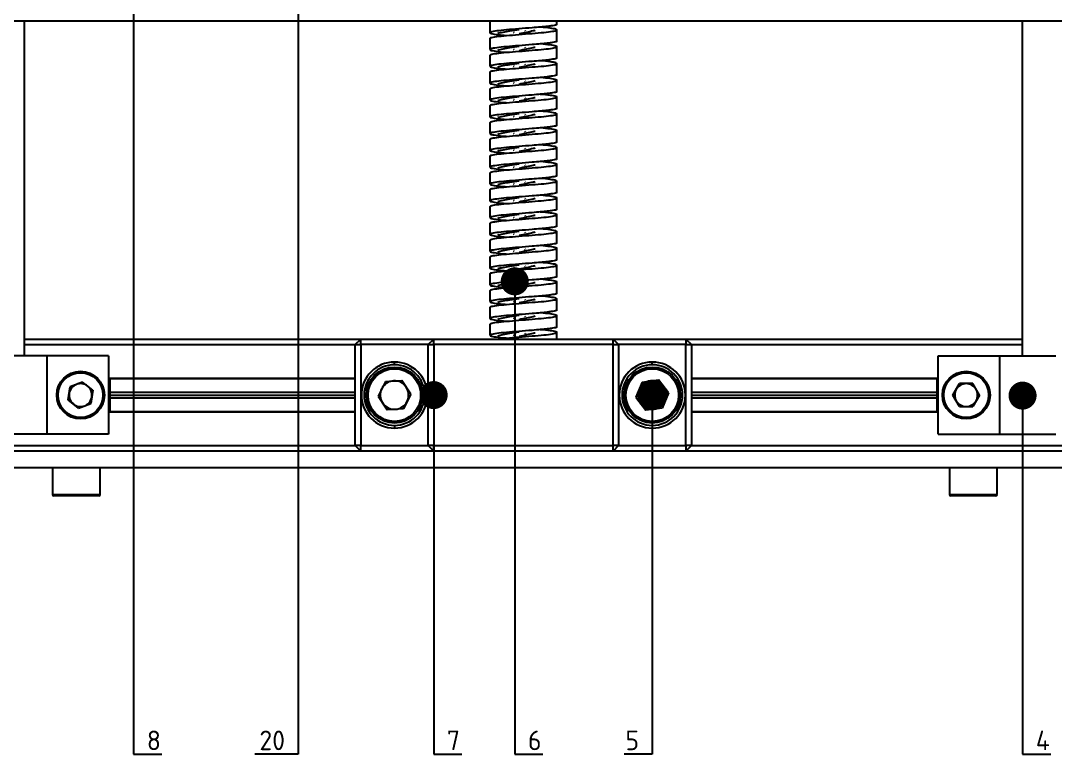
# Model space of a CAD drawing. Header units: millimetres. Extents: x -190 to 12889, y -227 to 3957.
# Drawn here: x 11052.7 to 11237.3, y 369.6 to 500.9 of the extents above; entities that cross this region are included whole.
import ezdxf
from ezdxf import colors
from ezdxf.entities.mleader import LeaderData, LeaderLine
from ezdxf.math import Vec2, Vec3

# ---------------------------------------------------------------- set-up
doc = ezdxf.new("R2010")
doc.units = ezdxf.units.MM
doc.header["$LTSCALE"] = 0.7
doc.layers.get('0').update_dxf_attribs({"color": 255})
doc.layers.add('DIM', color=94, linetype='Continuous', lineweight=25)
doc.styles.add('TCVN7824', font='tcvn+7284-2003r.ttf', dxfattribs={"height": 3.5})

# ---------------------------------------------------------------- blocks, each defined once
blk = doc.blocks.new('_Dot')
at = {"color": 0, "linetype": 'ByBlock', "lineweight": -2}
blk.add_line((-0.5, 0), (-1, 0), dxfattribs=at)
at = {"color": 0, "linetype": 'ByBlock', "const_width": 0.5}
blk.add_lwpolyline([(-0.25, 0, 1), (0.25, 0, 1)], format="xyb", close=True, dxfattribs=at)

msp = doc.modelspace()

# ---------------------------------------------------------------- linework, layer by layer
at = {"color": 7, "linetype": 'Continuous', "lineweight": 25}
for p, q in [((11038.3783, 500.9308), (11246.3783, 500.9308)), ((11053.3783, 441.1098), (11053.3783, 500.9308)), ((11136.3783, 500.7863), (11136.3783, 498.7863)), ((11148.3783, 500.2863), (11148.3783, 500.9308)), ((11231.3783, 500.9308), (11231.3783, 441.1098)), ((11140.5912, 498.873), (11140.7195, 498.8144)), ((11142.736, 499.068), (11142.6984, 499.1855)), ((11148.3783, 497.2863), (11148.3783, 499.2863)), ((11136.3783, 497.7863), (11136.3783, 495.7863)), ((11136.3783, 494.7863), (11136.3783, 492.7863)), ((11140.5912, 495.873), (11140.7195, 495.8144)), ((11142.736, 496.068), (11142.6984, 496.1855)), ((11148.3783, 494.2863), (11148.3783, 496.2863)), ((11140.5912, 492.873), (11140.7195, 492.8144)), ((11142.736, 493.068), (11142.6984, 493.1855)), ((11148.3783, 491.2863), (11148.3783, 493.2863)), ((11136.3783, 491.7863), (11136.3783, 489.7863)), ((11140.5912, 489.873), (11140.7195, 489.8144)), ((11142.736, 490.068), (11142.6984, 490.1855)), ((11148.3783, 488.2863), (11148.3783, 490.2863)), ((11136.3783, 488.7863), (11136.3783, 486.7863)), ((11148.3783, 485.2863), (11148.3783, 487.2863)), ((11136.3783, 485.7863), (11136.3783, 483.7863)), ((11140.5912, 486.873), (11140.7195, 486.8144)), ((11142.736, 487.068), (11142.6984, 487.1855)), ((11140.5912, 483.873), (11140.7195, 483.8144)), ((11142.736, 484.068), (11142.6984, 484.1855)), ((11148.3783, 482.2863), (11148.3783, 484.2863)), ((11136.3783, 482.7863), (11136.3783, 480.7863)), ((11140.5912, 480.873), (11140.7195, 480.8144)), ((11142.736, 481.068), (11142.6984, 481.1855)), ((11148.3783, 479.2863), (11148.3783, 481.2863)), ((11136.3783, 479.7863), (11136.3783, 477.7863)), ((11142.736, 478.068), (11142.6984, 478.1855)), ((11148.3783, 476.2863), (11148.3783, 478.2863)), ((11136.3783, 476.7863), (11136.3783, 474.7863)), ((11140.5912, 477.873), (11140.7195, 477.8144)), ((11140.5912, 474.873), (11140.7195, 474.8144)), ((11142.736, 475.068), (11142.6984, 475.1855)), ((11148.3783, 473.2863), (11148.3783, 475.2863)), ((11136.3783, 473.7863), (11136.3783, 471.7863)), ((11136.3783, 470.7863), (11136.3783, 468.7863)), ((11140.5912, 471.873), (11140.7195, 471.8144)), ((11142.736, 472.068), (11142.6984, 472.1855)), ((11148.3783, 470.2863), (11148.3783, 472.2863)), ((11140.5912, 468.873), (11140.7195, 468.8144)), ((11142.736, 469.068), (11142.6984, 469.1855)), ((11148.3783, 467.2863), (11148.3783, 469.2863)), ((11136.3783, 467.7863), (11136.3783, 465.7863)), ((11140.5912, 465.873), (11140.7195, 465.8144)), ((11142.736, 466.068), (11142.6984, 466.1855)), ((11148.3783, 464.2863), (11148.3783, 466.2863)), ((11136.3783, 464.7863), (11136.3783, 462.7863)), ((11148.3783, 461.2863), (11148.3783, 463.2863)), ((11136.3783, 461.7863), (11136.3783, 459.7863)), ((11140.5912, 462.873), (11140.7195, 462.8144)), ((11142.736, 463.068), (11142.6984, 463.1855)), ((11140.5912, 459.873), (11140.7195, 459.8144)), ((11142.736, 460.068), (11142.6984, 460.1855)), ((11148.3783, 458.2863), (11148.3783, 460.2863)), ((11136.3783, 458.7863), (11136.3783, 456.7863)), ((11140.5912, 456.873), (11140.7195, 456.8144)), ((11142.736, 457.068), (11142.6984, 457.1855)), ((11148.3783, 455.2863), (11148.3783, 457.2863)), ((11136.3783, 455.7863), (11136.3783, 453.7863)), ((11142.736, 454.068), (11142.6984, 454.1855)), ((11148.3783, 452.2863), (11148.3783, 454.2863)), ((11136.3783, 452.7863), (11136.3783, 450.7863)), ((11140.5912, 453.873), (11140.7195, 453.8144)), ((11140.5912, 450.873), (11140.7195, 450.8144)), ((11142.736, 451.068), (11142.6984, 451.1855)), ((11148.3783, 449.2863), (11148.3783, 451.2863)), ((11136.3783, 449.7863), (11136.3783, 447.7863)), ((11136.3783, 446.7863), (11136.3783, 444.7863)), ((11140.5912, 447.873), (11140.7195, 447.8144)), ((11142.736, 448.068), (11142.6984, 448.1855)), ((11148.3783, 446.2863), (11148.3783, 448.2863)), ((11140.5912, 444.873), (11140.7195, 444.8144)), ((11142.736, 445.068), (11142.6984, 445.1855)), ((11148.3783, 444.1098), (11148.3783, 445.2863)), ((11053.3783, 444.1098), (11113.3783, 444.1098)), ((11112.3783, 443.1098), (11113.3783, 444.1098)), ((11112.3783, 443.1098), (11113.3783, 443.1098)), ((11112.3783, 425.1098), (11112.3783, 443.1098)), ((11113.3783, 443.1098), (11113.3783, 444.1098)), ((11113.3783, 444.1098), (11126.3783, 444.1098)), ((11125.3783, 443.1098), (11113.3783, 443.1098)), ((11113.3783, 443.1098), (11113.3783, 425.1098)), ((11125.3783, 443.1098), (11126.3783, 444.1098)), ((11125.3783, 443.1098), (11126.3783, 443.1098)), ((11125.3783, 425.1098), (11125.3783, 443.1098)), ((11126.3783, 443.1098), (11126.3783, 444.1098)), ((11126.3783, 444.1098), (11158.3783, 444.1098)), ((11158.3783, 443.1098), (11126.3783, 443.1098)), ((11126.3783, 443.1098), (11126.3783, 425.1098)), ((11158.3783, 444.1098), (11159.3783, 443.1098)), ((11158.3783, 443.1098), (11158.3783, 444.1098)), ((11158.3783, 444.1098), (11171.3783, 444.1098)), ((11158.3783, 443.1098), (11159.3783, 443.1098)), ((11158.3783, 425.1098), (11158.3783, 443.1098)), ((11159.3783, 443.1098), (11159.3783, 425.1098)), ((11171.3783, 443.1098), (11159.3783, 443.1098)), ((11171.3783, 444.1098), (11231.3783, 444.1098)), ((11171.3783, 444.1098), (11171.3783, 443.1098)), ((11171.3783, 444.1098), (11172.3783, 443.1098)), ((11171.3783, 443.1098), (11172.3783, 443.1098)), ((11171.3783, 425.1098), (11171.3783, 443.1098)), ((11172.3783, 443.1098), (11172.3783, 425.1098)), ((11057.3783, 441.1098), (11047.3783, 441.1098)), ((11057.3783, 441.1098), (11057.3783, 427.1098)), ((11068.3783, 441.1098), (11057.3783, 441.1098)), ((11068.3783, 441.1098), (11068.3783, 427.1098)), ((11119.3783, 439.5098), (11119.3783, 440.0098)), ((11165.3783, 439.5098), (11165.3783, 440.0098)), ((11216.3783, 427.1098), (11216.3783, 441.1098)), ((11216.3783, 441.1098), (11227.3783, 441.1098)), ((11227.3783, 427.1098), (11227.3783, 441.1098)), ((11227.3783, 441.1098), (11237.3783, 441.1098)), ((11063.7407, 436.4397), (11061.5418, 435.5887)), ((11065.5772, 434.9608), (11063.7407, 436.4397)), ((11068.3783, 437.1098), (11112.3783, 437.1098)), ((11068.6283, 437.1098), (11068.6283, 431.1098)), ((11068.6283, 437.0492), (11112.3783, 437.0492)), ((11117.7543, 436.5549), (11116.4488, 433.9259)), ((11117.7543, 436.5549), (11120.6837, 436.7388)), ((11122.3077, 434.2937), (11120.6837, 436.7388)), ((11163.5943, 436.4407), (11162.4676, 433.7303)), ((11163.5943, 436.4407), (11166.5049, 436.8202)), ((11168.2889, 434.4893), (11166.5049, 436.8202)), ((11172.3783, 437.1098), (11216.3783, 437.1098)), ((11172.3783, 437.0492), (11216.1283, 437.0492)), ((11216.1283, 437.1098), (11216.1283, 431.1098)), ((11219.0204, 434.1098), (11220.1993, 436.1518)), ((11222.5572, 436.1518), (11220.1993, 436.1518)), ((11223.7362, 434.1098), (11222.5572, 436.1518)), ((11061.1793, 433.2588), (11061.5418, 435.5887)), ((11065.5772, 434.9608), (11065.2147, 432.631)), ((11068.6283, 434.6294), (11112.3783, 434.6294)), ((11068.6283, 434.1098), (11112.3783, 434.1098)), ((11116.4488, 433.9259), (11118.0728, 431.4809)), ((11122.3077, 434.2937), (11121.0023, 431.6648)), ((11168.2889, 434.4893), (11167.1622, 431.7789)), ((11172.3783, 434.6294), (11216.1283, 434.6294)), ((11172.3783, 434.1098), (11216.1283, 434.1098)), ((11220.1993, 432.0678), (11219.0204, 434.1098)), ((11223.7362, 434.1098), (11222.5572, 432.0678)), ((11063.0158, 431.7799), (11061.1793, 433.2588)), ((11063.0158, 431.7799), (11065.2147, 432.631)), ((11068.6283, 433.5902), (11112.3783, 433.5902)), ((11162.4676, 433.7303), (11164.2516, 431.3994)), ((11172.3783, 433.5902), (11216.1283, 433.5902)), ((11220.1993, 432.0678), (11222.5572, 432.0678)), ((11068.3783, 431.1098), (11112.3783, 431.1098)), ((11068.6283, 431.1705), (11112.3783, 431.1705)), ((11121.0023, 431.6648), (11118.0728, 431.4809)), ((11167.1622, 431.7789), (11164.2516, 431.3994)), ((11172.3783, 431.1705), (11216.1283, 431.1705)), ((11172.3783, 431.1098), (11216.3783, 431.1098)), ((11119.3783, 428.7098), (11119.3783, 428.2098)), ((11165.3783, 428.7098), (11165.3783, 428.2098)), ((11057.3783, 427.1098), (11047.3783, 427.1098)), ((11068.3783, 427.1098), (11057.3783, 427.1098)), ((11216.3783, 427.1098), (11227.3783, 427.1098)), ((11227.3783, 427.1098), (11237.3783, 427.1098)), ((11113.3783, 425.1098), (11112.3783, 425.1098)), ((11113.3783, 424.1098), (11112.3783, 425.1098)), ((11113.3783, 425.1098), (11125.3783, 425.1098)), ((11113.3783, 424.1098), (11113.3783, 425.1098)), ((11126.3783, 425.1098), (11125.3783, 425.1098)), ((11126.3783, 424.1098), (11125.3783, 425.1098)), ((11126.3783, 425.1098), (11158.3783, 425.1098)), ((11126.3783, 424.1098), (11126.3783, 425.1098)), ((11159.3783, 425.1098), (11158.3783, 425.1098)), ((11158.3783, 424.1098), (11158.3783, 425.1098)), ((11159.3783, 425.1098), (11158.3783, 424.1098)), ((11159.3783, 425.1098), (11171.3783, 425.1098)), ((11172.3783, 425.1098), (11171.3783, 425.1098)), ((11172.3783, 425.1098), (11171.3783, 424.1098)), ((11171.3783, 425.1098), (11171.3783, 424.1098)), ((11302.6283, 424.1098), (10982.6283, 424.1098)), ((11302.6283, 421.1098), (10982.6283, 421.1098)), ((11058.3783, 421.1098), (11058.3783, 416.3598)), ((11066.8783, 416.3598), (11066.8783, 421.1098)), ((11218.3783, 421.1098), (11218.3783, 416.3598)), ((11226.8783, 416.3598), (11226.8783, 421.1098)), ((11066.6283, 416.1098), (11058.6283, 416.1098)), ((11226.6283, 416.1098), (11218.6283, 416.1098))]:
    msp.add_line(p, q, dxfattribs=at)
at = {"color": 8, "linetype": 'Continuous', "lineweight": 25}
for p, q in [((11053.3783, 443.1098), (11112.3783, 443.1098)), ((11172.3783, 443.1098), (11231.3783, 443.1098)), ((10982.1283, 425.1098), (11112.3783, 425.1098)), ((11172.3783, 425.1098), (11302.1283, 425.1098)), ((11058.3783, 416.3598), (11066.8783, 416.3598)), ((11218.3783, 416.3598), (11226.8783, 416.3598))]:
    msp.add_line(p, q, dxfattribs=at)
at = {"color": 7, "linetype": 'Continuous', "lineweight": 25}
for centre, radius in [((11063.3783, 434.1098), 4.25), ((11063.3783, 434.1098), 4), ((11119.3783, 434.1098), 5), ((11119.3783, 434.1098), 4.7), ((11165.3783, 434.1098), 5), ((11165.3783, 434.1098), 4.7), ((11221.3783, 434.1098), 4.25), ((11221.3783, 434.1098), 4)]:
    msp.add_circle(centre, radius, dxfattribs=at)
for centre, radius, start, end in [((11119.3783, 434.1098), 5.9, 90, 270), ((11119.3783, 434.1098), 5.4, 90, 270), ((11119.3783, 434.1098), 5.9, 270, 90), ((11119.3783, 434.1098), 5.4, 270, 90), ((11165.3783, 434.1098), 5.9, 90, 270), ((11165.3783, 434.1098), 5.4, 90, 270), ((11165.3783, 434.1098), 5.9, 270, 90), ((11165.3783, 434.1098), 5.4, 270, 90), ((11063.3783, 434.1098), 2.042, 111.15668, 171.15668), ((11063.3783, 434.1098), 2.042, 51.15668, 111.15668), ((11063.3783, 434.1098), 2.042, 351.15668, 51.15668), ((11119.3783, 434.1098), 2.542, 93.592081, 153.592081), ((11119.3783, 434.1098), 2.542, 33.592081, 93.592081), ((11165.3783, 434.1098), 2.542, 97.428126, 157.428126), ((11165.3783, 434.1098), 2.542, 37.428126, 97.428126), ((11165.3783, 434.1098), 2.542, 337.428126, 37.428126), ((11221.3783, 434.1098), 2.042, 90, 150), ((11221.3783, 434.1098), 2.042, 30, 90), ((11063.3783, 434.1098), 2.042, 171.15668, 231.15668), ((11063.3783, 434.1098), 2.042, 291.15668, 351.15668), ((11119.3783, 434.1098), 2.542, 153.592081, 213.592081), ((11119.3783, 434.1098), 2.542, 333.592081, 33.592081), ((11165.3783, 434.1098), 2.542, 157.428126, 217.428126), ((11221.3783, 434.1098), 2.042, 150, 210), ((11221.3783, 434.1098), 2.042, 330, 30), ((11063.3783, 434.1098), 2.042, 231.15668, 291.15668), ((11119.3783, 434.1098), 2.542, 213.592081, 273.592081), ((11119.3783, 434.1098), 2.542, 273.592081, 333.592081), ((11165.3783, 434.1098), 2.542, 217.428126, 277.428126), ((11165.3783, 434.1098), 2.542, 277.428126, 337.428126), ((11221.3783, 434.1098), 2.042, 210, 270), ((11221.3783, 434.1098), 2.042, 270, 330), ((11058.6283, 416.3598), 0.25, 180, 270), ((11066.6283, 416.3598), 0.25, 270, 0), ((11218.6283, 416.3598), 0.25, 180, 270), ((11226.6283, 416.3598), 0.25, 270, 0)]:
    msp.add_arc(centre, radius, start, end, dxfattribs=at)
for points, knots in [([(11148.2803, 500.2863), (11148.3073, 500.267), (11148.418, 500.1879), (11147.7748, 500.0588), (11146.6912, 499.9059), (11145.4395, 499.7875), (11143.7188, 499.6488), (11141.5681, 499.4659), (11139.2943, 499.2848), (11137.4853, 499.1039), (11136.4324, 498.8997), (11136.2728, 498.7305), (11137.0676, 498.5348), (11138.2308, 498.3829), (11139.175, 498.3049), (11139.3948, 498.2868)], [0, 0, 0, 0, 0.03057552, 0.12533183, 0.18593723, 0.24931524, 0.31252732, 0.40811934, 0.50124705, 0.59437476, 0.68996678, 0.78174926, 0.87650557, 0.97126189, 1, 1, 1, 1]), ([(11136.4762, 500.7863), (11136.43, 500.8239), (11136.3736, 500.8696), (11136.6673, 500.9215), (11136.7197, 500.9308)], [0, 0, 0, 0, 0.821440632, 1, 1, 1, 1]), ([(11136.4762, 497.7863), (11136.4757, 497.8245), (11136.4742, 497.9221), (11137.5078, 498.1038), (11139.2882, 498.2848), (11141.5706, 498.4658), (11143.9592, 498.6699), (11146.1186, 498.8391), (11147.7086, 499.0348), (11148.4774, 499.2305), (11148.3307, 499.3997), (11147.2508, 499.6038), (11146.1, 499.7252), (11145.3806, 499.7852), (11145.3782, 499.7854)], [0, 0, 0, 0, 0.061160698, 0.156680471, 0.249737798, 0.342795126, 0.438314898, 0.530028006, 0.624712705, 0.719397403, 0.811110511, 0.906630283, 0.999687611, 1, 1, 1, 1]), ([(11137.8422, 498.6845), (11137.8428, 498.6847), (11138.0609, 498.7536), (11138.7716, 498.9137), (11140.0089, 499.1484), (11141.0531, 499.2974), (11141.6086, 499.3767)], [0, 0, 0, 0, 0.000757, 0.30555479, 0.63056, 1, 1, 1, 1]), ([(11144.4549, 499.1686), (11144.3523, 499.1454), (11143.5049, 498.9537), (11142.4964, 498.7475), (11141.6099, 498.5663)], [0, 0, 0, 0, 0.12102951, 1, 1, 1, 1]), ([(11148.2803, 497.2863), (11148.3073, 497.267), (11148.418, 497.1879), (11147.7748, 497.0588), (11146.6912, 496.9059), (11145.4395, 496.7875), (11143.7188, 496.6488), (11141.5681, 496.4659), (11139.2943, 496.2848), (11137.4853, 496.1039), (11136.4324, 495.8997), (11136.2728, 495.7305), (11137.0676, 495.5348), (11138.2308, 495.3829), (11139.175, 495.3049), (11139.3948, 495.2868)], [0, 0, 0, 0, 0.03057552, 0.12533183, 0.18593723, 0.24931524, 0.31252732, 0.40811934, 0.50124705, 0.59437476, 0.68996678, 0.78174926, 0.87650557, 0.97126189, 1, 1, 1, 1]), ([(11136.4762, 494.7863), (11136.4757, 494.8245), (11136.4742, 494.9221), (11137.5078, 495.1038), (11139.2882, 495.2848), (11141.5706, 495.4658), (11143.9592, 495.6699), (11146.1186, 495.8391), (11147.7086, 496.0348), (11148.4774, 496.2305), (11148.3307, 496.3997), (11147.2508, 496.6038), (11146.1, 496.7252), (11145.3806, 496.7852), (11145.3782, 496.7854)], [0, 0, 0, 0, 0.0611607, 0.15668047, 0.2497378, 0.34279513, 0.4383149, 0.53002801, 0.6247127, 0.7193974, 0.81111051, 0.90663028, 0.99968761, 1, 1, 1, 1]), ([(11137.8422, 495.6845), (11137.8428, 495.6847), (11138.0609, 495.7536), (11138.7716, 495.9137), (11140.0089, 496.1484), (11141.0531, 496.2974), (11141.6086, 496.3767)], [0, 0, 0, 0, 0.000757, 0.30555479, 0.63056, 1, 1, 1, 1]), ([(11144.4549, 496.1686), (11144.3523, 496.1454), (11143.5049, 495.9537), (11142.4964, 495.7475), (11141.6099, 495.5663)], [0, 0, 0, 0, 0.12102951, 1, 1, 1, 1]), ([(11148.2803, 494.2863), (11148.3073, 494.267), (11148.418, 494.1879), (11147.7748, 494.0588), (11146.6912, 493.9059), (11145.4395, 493.7875), (11143.7188, 493.6488), (11141.5681, 493.4659), (11139.2943, 493.2848), (11137.4853, 493.1039), (11136.4324, 492.8997), (11136.2728, 492.7305), (11137.0676, 492.5348), (11138.2308, 492.3829), (11139.175, 492.3049), (11139.3948, 492.2868)], [0, 0, 0, 0, 0.030575517, 0.125331831, 0.185937232, 0.249315245, 0.312527321, 0.40811934, 0.501247052, 0.594374764, 0.689966783, 0.781749258, 0.876505572, 0.971261886, 1, 1, 1, 1]), ([(11136.4762, 491.7863), (11136.4757, 491.8245), (11136.4742, 491.9221), (11137.5078, 492.1038), (11139.2882, 492.2848), (11141.5706, 492.4658), (11143.9592, 492.6699), (11146.1186, 492.8391), (11147.7086, 493.0348), (11148.4774, 493.2305), (11148.3307, 493.3997), (11147.2508, 493.6038), (11146.1, 493.7252), (11145.3806, 493.7852), (11145.3782, 493.7854)], [0, 0, 0, 0, 0.0611607, 0.15668047, 0.2497378, 0.34279513, 0.4383149, 0.53002801, 0.6247127, 0.7193974, 0.81111051, 0.90663028, 0.99968761, 1, 1, 1, 1]), ([(11137.8422, 492.6845), (11137.8428, 492.6847), (11138.0609, 492.7536), (11138.7716, 492.9137), (11140.0089, 493.1484), (11141.0531, 493.2974), (11141.6086, 493.3767)], [0, 0, 0, 0, 0.000757, 0.30555479, 0.63056, 1, 1, 1, 1]), ([(11144.4549, 493.1686), (11144.3523, 493.1454), (11143.5049, 492.9537), (11142.4964, 492.7475), (11141.6099, 492.5663)], [0, 0, 0, 0, 0.12102951, 1, 1, 1, 1]), ([(11148.2803, 491.2863), (11148.3073, 491.267), (11148.418, 491.1879), (11147.7748, 491.0588), (11146.6912, 490.9059), (11145.4395, 490.7875), (11143.7188, 490.6488), (11141.5681, 490.4659), (11139.2943, 490.2848), (11137.4853, 490.1039), (11136.4324, 489.8997), (11136.2728, 489.7305), (11137.0676, 489.5348), (11138.2308, 489.3829), (11139.175, 489.3049), (11139.3948, 489.2868)], [0, 0, 0, 0, 0.030575517, 0.125331831, 0.185937232, 0.249315245, 0.312527321, 0.40811934, 0.501247052, 0.594374764, 0.689966783, 0.781749258, 0.876505572, 0.971261886, 1, 1, 1, 1]), ([(11136.4762, 488.7863), (11136.4757, 488.8245), (11136.4742, 488.9221), (11137.5078, 489.1038), (11139.2882, 489.2848), (11141.5706, 489.4658), (11143.9592, 489.6699), (11146.1186, 489.8391), (11147.7086, 490.0348), (11148.4774, 490.2305), (11148.3307, 490.3997), (11147.2508, 490.6038), (11146.1, 490.7252), (11145.3806, 490.7852), (11145.3782, 490.7854)], [0, 0, 0, 0, 0.0611607, 0.15668047, 0.2497378, 0.34279513, 0.4383149, 0.53002801, 0.6247127, 0.7193974, 0.81111051, 0.90663028, 0.99968761, 1, 1, 1, 1]), ([(11137.8422, 489.6845), (11137.8428, 489.6847), (11138.0609, 489.7536), (11138.7716, 489.9137), (11140.0089, 490.1484), (11141.0531, 490.2974), (11141.6086, 490.3767)], [0, 0, 0, 0, 0.000757, 0.30555479, 0.63056, 1, 1, 1, 1]), ([(11144.4549, 490.1686), (11144.3523, 490.1454), (11143.5049, 489.9537), (11142.4964, 489.7475), (11141.6099, 489.5663)], [0, 0, 0, 0, 0.12102951, 1, 1, 1, 1]), ([(11148.2803, 488.2863), (11148.3073, 488.267), (11148.418, 488.1879), (11147.7748, 488.0588), (11146.6912, 487.9059), (11145.4395, 487.7875), (11143.7188, 487.6488), (11141.5681, 487.4659), (11139.2943, 487.2848), (11137.4853, 487.1039), (11136.4324, 486.8997), (11136.2728, 486.7305), (11137.0676, 486.5348), (11138.2308, 486.3829), (11139.175, 486.3049), (11139.3948, 486.2868)], [0, 0, 0, 0, 0.03057552, 0.12533183, 0.18593723, 0.24931524, 0.31252732, 0.40811934, 0.50124705, 0.59437476, 0.68996678, 0.78174926, 0.87650557, 0.97126189, 1, 1, 1, 1]), ([(11136.4762, 485.7863), (11136.4757, 485.8245), (11136.4742, 485.9221), (11137.5078, 486.1038), (11139.2882, 486.2848), (11141.5706, 486.4658), (11143.9592, 486.6699), (11146.1186, 486.8391), (11147.7086, 487.0348), (11148.4774, 487.2305), (11148.3307, 487.3997), (11147.2508, 487.6038), (11146.1, 487.7252), (11145.3806, 487.7852), (11145.3782, 487.7854)], [0, 0, 0, 0, 0.0611607, 0.15668047, 0.2497378, 0.34279513, 0.4383149, 0.53002801, 0.6247127, 0.7193974, 0.81111051, 0.90663028, 0.99968761, 1, 1, 1, 1]), ([(11137.8422, 486.6845), (11137.8428, 486.6847), (11138.0609, 486.7536), (11138.7716, 486.9137), (11140.0089, 487.1484), (11141.0531, 487.2974), (11141.6086, 487.3767)], [0, 0, 0, 0, 0.000757, 0.30555479, 0.63056, 1, 1, 1, 1]), ([(11144.4549, 487.1686), (11144.3523, 487.1454), (11143.5049, 486.9537), (11142.4964, 486.7475), (11141.6099, 486.5663)], [0, 0, 0, 0, 0.12102951, 1, 1, 1, 1]), ([(11148.2803, 485.2863), (11148.3073, 485.267), (11148.418, 485.1879), (11147.7748, 485.0588), (11146.6912, 484.9059), (11145.4395, 484.7875), (11143.7188, 484.6488), (11141.5681, 484.4659), (11139.2943, 484.2848), (11137.4853, 484.1039), (11136.4324, 483.8997), (11136.2728, 483.7305), (11137.0676, 483.5348), (11138.2308, 483.3829), (11139.175, 483.3049), (11139.3948, 483.2868)], [0, 0, 0, 0, 0.03057552, 0.12533183, 0.18593723, 0.24931524, 0.31252732, 0.40811934, 0.50124705, 0.59437476, 0.68996678, 0.78174926, 0.87650557, 0.97126189, 1, 1, 1, 1]), ([(11136.4762, 482.7863), (11136.4757, 482.8245), (11136.4742, 482.9221), (11137.5078, 483.1038), (11139.2882, 483.2848), (11141.5706, 483.4658), (11143.9592, 483.6699), (11146.1186, 483.8391), (11147.7086, 484.0348), (11148.4774, 484.2305), (11148.3307, 484.3997), (11147.2508, 484.6038), (11146.1, 484.7252), (11145.3806, 484.7852), (11145.3782, 484.7854)], [0, 0, 0, 0, 0.0611607, 0.15668047, 0.2497378, 0.34279513, 0.4383149, 0.53002801, 0.6247127, 0.7193974, 0.81111051, 0.90663028, 0.99968761, 1, 1, 1, 1]), ([(11137.8422, 483.6845), (11137.8428, 483.6847), (11138.0609, 483.7536), (11138.7716, 483.9137), (11140.0089, 484.1484), (11141.0531, 484.2974), (11141.6086, 484.3767)], [0, 0, 0, 0, 0.000757, 0.30555479, 0.63056, 1, 1, 1, 1]), ([(11144.4549, 484.1686), (11144.3523, 484.1454), (11143.5049, 483.9537), (11142.4964, 483.7475), (11141.6099, 483.5663)], [0, 0, 0, 0, 0.12102951, 1, 1, 1, 1]), ([(11148.2803, 482.2863), (11148.3073, 482.267), (11148.418, 482.1879), (11147.7748, 482.0588), (11146.6912, 481.9059), (11145.4395, 481.7875), (11143.7188, 481.6488), (11141.5681, 481.4659), (11139.2943, 481.2848), (11137.4853, 481.1039), (11136.4324, 480.8997), (11136.2728, 480.7305), (11137.0676, 480.5348), (11138.2308, 480.3829), (11139.175, 480.3049), (11139.3948, 480.2868)], [0, 0, 0, 0, 0.03057552, 0.12533183, 0.18593723, 0.24931524, 0.31252732, 0.40811934, 0.50124705, 0.59437476, 0.68996678, 0.78174926, 0.87650557, 0.97126189, 1, 1, 1, 1]), ([(11136.4762, 479.7863), (11136.4757, 479.8245), (11136.4742, 479.9221), (11137.5078, 480.1038), (11139.2882, 480.2848), (11141.5706, 480.4658), (11143.9592, 480.6699), (11146.1186, 480.8391), (11147.7086, 481.0348), (11148.4774, 481.2305), (11148.3307, 481.3997), (11147.2508, 481.6038), (11146.1, 481.7252), (11145.3806, 481.7852), (11145.3782, 481.7854)], [0, 0, 0, 0, 0.0611607, 0.15668047, 0.2497378, 0.34279513, 0.4383149, 0.53002801, 0.6247127, 0.7193974, 0.81111051, 0.90663028, 0.99968761, 1, 1, 1, 1]), ([(11137.8422, 480.6845), (11137.8428, 480.6847), (11138.0609, 480.7536), (11138.7716, 480.9137), (11140.0089, 481.1484), (11141.0531, 481.2974), (11141.6086, 481.3767)], [0, 0, 0, 0, 0.000757, 0.30555479, 0.63056, 1, 1, 1, 1]), ([(11144.4549, 481.1686), (11144.3523, 481.1454), (11143.5049, 480.9537), (11142.4964, 480.7475), (11141.6099, 480.5663)], [0, 0, 0, 0, 0.12102951, 1, 1, 1, 1]), ([(11148.2803, 479.2863), (11148.3073, 479.267), (11148.418, 479.1879), (11147.7748, 479.0588), (11146.6912, 478.9059), (11145.4395, 478.7875), (11143.7188, 478.6488), (11141.5681, 478.4659), (11139.2943, 478.2848), (11137.4853, 478.1039), (11136.4324, 477.8997), (11136.2728, 477.7305), (11137.0676, 477.5348), (11138.2308, 477.3829), (11139.175, 477.3049), (11139.3948, 477.2868)], [0, 0, 0, 0, 0.030575517, 0.125331831, 0.185937232, 0.249315245, 0.312527321, 0.40811934, 0.501247052, 0.594374764, 0.689966783, 0.781749258, 0.876505572, 0.971261886, 1, 1, 1, 1]), ([(11136.4762, 476.7863), (11136.4757, 476.8245), (11136.4742, 476.9221), (11137.5078, 477.1038), (11139.2882, 477.2848), (11141.5706, 477.4658), (11143.9592, 477.6699), (11146.1186, 477.8391), (11147.7086, 478.0348), (11148.4774, 478.2305), (11148.3307, 478.3997), (11147.2508, 478.6038), (11146.1, 478.7252), (11145.3806, 478.7852), (11145.3782, 478.7854)], [0, 0, 0, 0, 0.061160698, 0.156680471, 0.249737798, 0.342795126, 0.438314898, 0.530028006, 0.624712705, 0.719397403, 0.811110511, 0.906630283, 0.999687611, 1, 1, 1, 1]), ([(11137.8422, 477.6845), (11137.8428, 477.6847), (11138.0609, 477.7536), (11138.7716, 477.9137), (11140.0089, 478.1484), (11141.0531, 478.2974), (11141.6086, 478.3767)], [0, 0, 0, 0, 0.000757, 0.30555479, 0.63056, 1, 1, 1, 1]), ([(11144.4549, 478.1686), (11144.3523, 478.1454), (11143.5049, 477.9537), (11142.4964, 477.7475), (11141.6099, 477.5663)], [0, 0, 0, 0, 0.12102951, 1, 1, 1, 1]), ([(11148.2803, 476.2863), (11148.3073, 476.267), (11148.418, 476.1879), (11147.7748, 476.0588), (11146.6912, 475.9059), (11145.4395, 475.7875), (11143.7188, 475.6488), (11141.5681, 475.4659), (11139.2943, 475.2848), (11137.4853, 475.1039), (11136.4324, 474.8997), (11136.2728, 474.7305), (11137.0676, 474.5348), (11138.2308, 474.3829), (11139.175, 474.3049), (11139.3948, 474.2868)], [0, 0, 0, 0, 0.03057552, 0.12533183, 0.18593723, 0.24931524, 0.31252732, 0.40811934, 0.50124705, 0.59437476, 0.68996678, 0.78174926, 0.87650557, 0.97126189, 1, 1, 1, 1]), ([(11136.4762, 473.7863), (11136.4757, 473.8245), (11136.4742, 473.9221), (11137.5078, 474.1038), (11139.2882, 474.2848), (11141.5706, 474.4658), (11143.9592, 474.6699), (11146.1186, 474.8391), (11147.7086, 475.0348), (11148.4774, 475.2305), (11148.3307, 475.3997), (11147.2508, 475.6038), (11146.1, 475.7252), (11145.3806, 475.7852), (11145.3782, 475.7854)], [0, 0, 0, 0, 0.0611607, 0.15668047, 0.2497378, 0.34279513, 0.4383149, 0.53002801, 0.6247127, 0.7193974, 0.81111051, 0.90663028, 0.99968761, 1, 1, 1, 1]), ([(11137.8422, 474.6845), (11137.8428, 474.6847), (11138.0609, 474.7536), (11138.7716, 474.9137), (11140.0089, 475.1484), (11141.0531, 475.2974), (11141.6086, 475.3767)], [0, 0, 0, 0, 0.000757, 0.30555479, 0.63056, 1, 1, 1, 1]), ([(11144.4549, 475.1686), (11144.3523, 475.1454), (11143.5049, 474.9537), (11142.4964, 474.7475), (11141.6099, 474.5663)], [0, 0, 0, 0, 0.12102951, 1, 1, 1, 1]), ([(11148.2803, 473.2863), (11148.3073, 473.267), (11148.418, 473.1879), (11147.7748, 473.0588), (11146.6912, 472.9059), (11145.4395, 472.7875), (11143.7188, 472.6488), (11141.5681, 472.4659), (11139.2943, 472.2848), (11137.4853, 472.1039), (11136.4324, 471.8997), (11136.2728, 471.7305), (11137.0676, 471.5348), (11138.2308, 471.3829), (11139.175, 471.3049), (11139.3948, 471.2868)], [0, 0, 0, 0, 0.03057552, 0.12533183, 0.18593723, 0.24931524, 0.31252732, 0.40811934, 0.50124705, 0.59437476, 0.68996678, 0.78174926, 0.87650557, 0.97126189, 1, 1, 1, 1]), ([(11136.4762, 470.7863), (11136.4757, 470.8245), (11136.4742, 470.9221), (11137.5078, 471.1038), (11139.2882, 471.2848), (11141.5706, 471.4658), (11143.9592, 471.6699), (11146.1186, 471.8391), (11147.7086, 472.0348), (11148.4774, 472.2305), (11148.3307, 472.3997), (11147.2508, 472.6038), (11146.1, 472.7252), (11145.3806, 472.7852), (11145.3782, 472.7854)], [0, 0, 0, 0, 0.0611607, 0.15668047, 0.2497378, 0.34279513, 0.4383149, 0.53002801, 0.6247127, 0.7193974, 0.81111051, 0.90663028, 0.99968761, 1, 1, 1, 1]), ([(11137.8422, 471.6845), (11137.8428, 471.6847), (11138.0609, 471.7536), (11138.7716, 471.9137), (11140.0089, 472.1484), (11141.0531, 472.2974), (11141.6086, 472.3767)], [0, 0, 0, 0, 0.000757, 0.30555479, 0.63056, 1, 1, 1, 1]), ([(11144.4549, 472.1686), (11144.3523, 472.1454), (11143.5049, 471.9537), (11142.4964, 471.7475), (11141.6099, 471.5663)], [0, 0, 0, 0, 0.12102951, 1, 1, 1, 1]), ([(11148.2803, 470.2863), (11148.3073, 470.267), (11148.418, 470.1879), (11147.7748, 470.0588), (11146.6912, 469.9059), (11145.4395, 469.7875), (11143.7188, 469.6488), (11141.5681, 469.4659), (11139.2943, 469.2848), (11137.4853, 469.1039), (11136.4324, 468.8997), (11136.2728, 468.7305), (11137.0676, 468.5348), (11138.2308, 468.3829), (11139.175, 468.3049), (11139.3948, 468.2868)], [0, 0, 0, 0, 0.03057552, 0.12533183, 0.18593723, 0.24931524, 0.31252732, 0.40811934, 0.50124705, 0.59437476, 0.68996678, 0.78174926, 0.87650557, 0.97126189, 1, 1, 1, 1]), ([(11136.4762, 467.7863), (11136.4757, 467.8245), (11136.4742, 467.9221), (11137.5078, 468.1038), (11139.2882, 468.2848), (11141.5706, 468.4658), (11143.9592, 468.6699), (11146.1186, 468.8391), (11147.7086, 469.0348), (11148.4774, 469.2305), (11148.3307, 469.3997), (11147.2508, 469.6038), (11146.1, 469.7252), (11145.3806, 469.7852), (11145.3782, 469.7854)], [0, 0, 0, 0, 0.0611607, 0.15668047, 0.2497378, 0.34279513, 0.4383149, 0.53002801, 0.6247127, 0.7193974, 0.81111051, 0.90663028, 0.99968761, 1, 1, 1, 1]), ([(11137.8422, 468.6845), (11137.8428, 468.6847), (11138.0609, 468.7536), (11138.7716, 468.9137), (11140.0089, 469.1484), (11141.0531, 469.2974), (11141.6086, 469.3767)], [0, 0, 0, 0, 0.000756999, 0.305554785, 0.630560001, 1, 1, 1, 1]), ([(11144.4549, 469.1686), (11144.3523, 469.1454), (11143.5049, 468.9537), (11142.4964, 468.7475), (11141.6099, 468.5663)], [0, 0, 0, 0, 0.121029508, 1, 1, 1, 1]), ([(11148.2803, 467.2863), (11148.3073, 467.267), (11148.418, 467.1879), (11147.7748, 467.0588), (11146.6912, 466.9059), (11145.4395, 466.7875), (11143.7188, 466.6488), (11141.5681, 466.4659), (11139.2943, 466.2848), (11137.4853, 466.1039), (11136.4324, 465.8997), (11136.2728, 465.7305), (11137.0676, 465.5348), (11138.2308, 465.3829), (11139.175, 465.3049), (11139.3948, 465.2868)], [0, 0, 0, 0, 0.03057552, 0.12533183, 0.18593723, 0.24931524, 0.31252732, 0.40811934, 0.50124705, 0.59437476, 0.68996678, 0.78174926, 0.87650557, 0.97126189, 1, 1, 1, 1]), ([(11136.4762, 464.7863), (11136.4757, 464.8245), (11136.4742, 464.9221), (11137.5078, 465.1038), (11139.2882, 465.2848), (11141.5706, 465.4658), (11143.9592, 465.6699), (11146.1186, 465.8391), (11147.7086, 466.0348), (11148.4774, 466.2305), (11148.3307, 466.3997), (11147.2508, 466.6038), (11146.1, 466.7252), (11145.3806, 466.7852), (11145.3782, 466.7854)], [0, 0, 0, 0, 0.0611607, 0.15668047, 0.2497378, 0.34279513, 0.4383149, 0.53002801, 0.6247127, 0.7193974, 0.81111051, 0.90663028, 0.99968761, 1, 1, 1, 1]), ([(11137.8422, 465.6845), (11137.8428, 465.6847), (11138.0609, 465.7536), (11138.7716, 465.9137), (11140.0089, 466.1484), (11141.0531, 466.2974), (11141.6086, 466.3767)], [0, 0, 0, 0, 0.000757, 0.30555479, 0.63056, 1, 1, 1, 1]), ([(11144.4549, 466.1686), (11144.3523, 466.1454), (11143.5049, 465.9537), (11142.4964, 465.7475), (11141.6099, 465.5663)], [0, 0, 0, 0, 0.12102951, 1, 1, 1, 1]), ([(11148.2803, 464.2863), (11148.3073, 464.267), (11148.418, 464.1879), (11147.7748, 464.0588), (11146.6912, 463.9059), (11145.4395, 463.7875), (11143.7188, 463.6488), (11141.5681, 463.4659), (11139.2943, 463.2848), (11137.4853, 463.1039), (11136.4324, 462.8997), (11136.2728, 462.7305), (11137.0676, 462.5348), (11138.2308, 462.3829), (11139.175, 462.3049), (11139.3948, 462.2868)], [0, 0, 0, 0, 0.03057552, 0.12533183, 0.18593723, 0.24931524, 0.31252732, 0.40811934, 0.50124705, 0.59437476, 0.68996678, 0.78174926, 0.87650557, 0.97126189, 1, 1, 1, 1]), ([(11136.4762, 461.7863), (11136.4757, 461.8245), (11136.4742, 461.9221), (11137.5078, 462.1038), (11139.2882, 462.2848), (11141.5706, 462.4658), (11143.9592, 462.6699), (11146.1186, 462.8391), (11147.7086, 463.0348), (11148.4774, 463.2305), (11148.3307, 463.3997), (11147.2508, 463.6038), (11146.1, 463.7252), (11145.3806, 463.7852), (11145.3782, 463.7854)], [0, 0, 0, 0, 0.0611607, 0.15668047, 0.2497378, 0.34279513, 0.4383149, 0.53002801, 0.6247127, 0.7193974, 0.81111051, 0.90663028, 0.99968761, 1, 1, 1, 1]), ([(11137.8422, 462.6845), (11137.8428, 462.6847), (11138.0609, 462.7536), (11138.7716, 462.9137), (11140.0089, 463.1484), (11141.0531, 463.2974), (11141.6086, 463.3767)], [0, 0, 0, 0, 0.000757, 0.30555479, 0.63056, 1, 1, 1, 1]), ([(11144.4549, 463.1686), (11144.3523, 463.1454), (11143.5049, 462.9537), (11142.4964, 462.7475), (11141.6099, 462.5663)], [0, 0, 0, 0, 0.12102951, 1, 1, 1, 1]), ([(11148.2803, 461.2863), (11148.3073, 461.267), (11148.418, 461.1879), (11147.7748, 461.0588), (11146.6912, 460.9059), (11145.4395, 460.7875), (11143.7188, 460.6488), (11141.5681, 460.4659), (11139.2943, 460.2848), (11137.4853, 460.1039), (11136.4324, 459.8997), (11136.2728, 459.7305), (11137.0676, 459.5348), (11138.2308, 459.3829), (11139.175, 459.3049), (11139.3948, 459.2868)], [0, 0, 0, 0, 0.03057552, 0.12533183, 0.18593723, 0.24931524, 0.31252732, 0.40811934, 0.50124705, 0.59437476, 0.68996678, 0.78174926, 0.87650557, 0.97126189, 1, 1, 1, 1]), ([(11136.4762, 458.7863), (11136.4757, 458.8245), (11136.4742, 458.9221), (11137.5078, 459.1038), (11139.2882, 459.2848), (11141.5706, 459.4658), (11143.9592, 459.6699), (11146.1186, 459.8391), (11147.7086, 460.0348), (11148.4774, 460.2305), (11148.3307, 460.3997), (11147.2508, 460.6038), (11146.1, 460.7252), (11145.3806, 460.7852), (11145.3782, 460.7854)], [0, 0, 0, 0, 0.061160698, 0.156680471, 0.249737798, 0.342795126, 0.438314898, 0.530028006, 0.624712705, 0.719397403, 0.811110511, 0.906630283, 0.999687611, 1, 1, 1, 1]), ([(11137.8422, 459.6845), (11137.8428, 459.6847), (11138.0609, 459.7536), (11138.7716, 459.9137), (11140.0089, 460.1484), (11141.0531, 460.2974), (11141.6086, 460.3767)], [0, 0, 0, 0, 0.000757, 0.30555479, 0.63056, 1, 1, 1, 1]), ([(11144.4549, 460.1686), (11144.3523, 460.1454), (11143.5049, 459.9537), (11142.4964, 459.7475), (11141.6099, 459.5663)], [0, 0, 0, 0, 0.12102951, 1, 1, 1, 1]), ([(11148.2803, 458.2863), (11148.3073, 458.267), (11148.418, 458.1879), (11147.7748, 458.0588), (11146.6912, 457.9059), (11145.4395, 457.7875), (11143.7188, 457.6488), (11141.5681, 457.4659), (11139.2943, 457.2848), (11137.4853, 457.1039), (11136.4324, 456.8997), (11136.2728, 456.7305), (11137.0676, 456.5348), (11138.2308, 456.3829), (11139.175, 456.3049), (11139.3948, 456.2868)], [0, 0, 0, 0, 0.03057552, 0.12533183, 0.18593723, 0.24931524, 0.31252732, 0.40811934, 0.50124705, 0.59437476, 0.68996678, 0.78174926, 0.87650557, 0.97126189, 1, 1, 1, 1]), ([(11136.4762, 455.7863), (11136.4757, 455.8245), (11136.4742, 455.9221), (11137.5078, 456.1038), (11139.2882, 456.2848), (11141.5706, 456.4658), (11143.9592, 456.6699), (11146.1186, 456.8391), (11147.7086, 457.0348), (11148.4774, 457.2305), (11148.3307, 457.3997), (11147.2508, 457.6038), (11146.1, 457.7252), (11145.3806, 457.7852), (11145.3782, 457.7854)], [0, 0, 0, 0, 0.0611607, 0.15668047, 0.2497378, 0.34279513, 0.4383149, 0.53002801, 0.6247127, 0.7193974, 0.81111051, 0.90663028, 0.99968761, 1, 1, 1, 1]), ([(11137.8422, 456.6845), (11137.8428, 456.6847), (11138.0609, 456.7536), (11138.7716, 456.9137), (11140.0089, 457.1484), (11141.0531, 457.2974), (11141.6086, 457.3767)], [0, 0, 0, 0, 0.000757, 0.30555479, 0.63056, 1, 1, 1, 1]), ([(11144.4549, 457.1686), (11144.3523, 457.1454), (11143.5049, 456.9537), (11142.4964, 456.7475), (11141.6099, 456.5663)], [0, 0, 0, 0, 0.121029508, 1, 1, 1, 1]), ([(11148.2803, 455.2863), (11148.3073, 455.267), (11148.418, 455.1879), (11147.7748, 455.0588), (11146.6912, 454.9059), (11145.4395, 454.7875), (11143.7188, 454.6488), (11141.5681, 454.4659), (11139.2943, 454.2848), (11137.4853, 454.1039), (11136.4324, 453.8997), (11136.2728, 453.7305), (11137.0676, 453.5348), (11138.2308, 453.3829), (11139.175, 453.3049), (11139.3948, 453.2868)], [0, 0, 0, 0, 0.03057552, 0.12533183, 0.18593723, 0.24931524, 0.31252732, 0.40811934, 0.50124705, 0.59437476, 0.68996678, 0.78174926, 0.87650557, 0.97126189, 1, 1, 1, 1]), ([(11136.4762, 452.7863), (11136.4757, 452.8245), (11136.4742, 452.9221), (11137.5078, 453.1038), (11139.2882, 453.2848), (11141.5706, 453.4658), (11143.9592, 453.6699), (11146.1186, 453.8391), (11147.7086, 454.0348), (11148.4774, 454.2305), (11148.3307, 454.3997), (11147.2508, 454.6038), (11146.1, 454.7252), (11145.3806, 454.7852), (11145.3782, 454.7854)], [0, 0, 0, 0, 0.0611607, 0.15668047, 0.2497378, 0.34279513, 0.4383149, 0.53002801, 0.6247127, 0.7193974, 0.81111051, 0.90663028, 0.99968761, 1, 1, 1, 1]), ([(11137.8422, 453.6845), (11137.8428, 453.6847), (11138.0609, 453.7536), (11138.7716, 453.9137), (11140.0089, 454.1484), (11141.0531, 454.2974), (11141.6086, 454.3767)], [0, 0, 0, 0, 0.000757, 0.30555479, 0.63056, 1, 1, 1, 1]), ([(11144.4549, 454.1686), (11144.3523, 454.1454), (11143.5049, 453.9537), (11142.4964, 453.7475), (11141.6099, 453.5663)], [0, 0, 0, 0, 0.12102951, 1, 1, 1, 1]), ([(11148.2803, 452.2863), (11148.3073, 452.267), (11148.418, 452.1879), (11147.7748, 452.0588), (11146.6912, 451.9059), (11145.4395, 451.7875), (11143.7188, 451.6488), (11141.5681, 451.4659), (11139.2943, 451.2848), (11137.4853, 451.1039), (11136.4324, 450.8997), (11136.2728, 450.7305), (11137.0676, 450.5348), (11138.2308, 450.3829), (11139.175, 450.3049), (11139.3948, 450.2868)], [0, 0, 0, 0, 0.030575517, 0.125331831, 0.185937232, 0.249315245, 0.312527321, 0.40811934, 0.501247052, 0.594374764, 0.689966783, 0.781749258, 0.876505572, 0.971261886, 1, 1, 1, 1]), ([(11136.4762, 449.7863), (11136.4757, 449.8245), (11136.4742, 449.9221), (11137.5078, 450.1038), (11139.2882, 450.2848), (11141.5706, 450.4658), (11143.9592, 450.6699), (11146.1186, 450.8391), (11147.7086, 451.0348), (11148.4774, 451.2305), (11148.3307, 451.3997), (11147.2508, 451.6038), (11146.1, 451.7252), (11145.3806, 451.7852), (11145.3782, 451.7854)], [0, 0, 0, 0, 0.061160698, 0.156680471, 0.249737798, 0.342795126, 0.438314898, 0.530028006, 0.624712705, 0.719397403, 0.811110511, 0.906630283, 0.999687611, 1, 1, 1, 1]), ([(11137.8422, 450.6845), (11137.8428, 450.6847), (11138.0609, 450.7536), (11138.7716, 450.9137), (11140.0089, 451.1484), (11141.0531, 451.2974), (11141.6086, 451.3767)], [0, 0, 0, 0, 0.000756999, 0.305554785, 0.630560001, 1, 1, 1, 1]), ([(11144.4549, 451.1686), (11144.3523, 451.1454), (11143.5049, 450.9537), (11142.4964, 450.7475), (11141.6099, 450.5663)], [0, 0, 0, 0, 0.12102951, 1, 1, 1, 1]), ([(11148.2803, 449.2863), (11148.3073, 449.267), (11148.418, 449.1879), (11147.7748, 449.0588), (11146.6912, 448.9059), (11145.4395, 448.7875), (11143.7188, 448.6488), (11141.5681, 448.4659), (11139.2943, 448.2848), (11137.4853, 448.1039), (11136.4324, 447.8997), (11136.2728, 447.7305), (11137.0676, 447.5348), (11138.2308, 447.3829), (11139.175, 447.3049), (11139.3948, 447.2868)], [0, 0, 0, 0, 0.030575517, 0.125331831, 0.185937232, 0.249315245, 0.312527321, 0.40811934, 0.501247052, 0.594374764, 0.689966783, 0.781749258, 0.876505572, 0.971261886, 1, 1, 1, 1]), ([(11136.4762, 446.7863), (11136.4757, 446.8245), (11136.4742, 446.9221), (11137.5078, 447.1038), (11139.2882, 447.2848), (11141.5706, 447.4658), (11143.9592, 447.6699), (11146.1186, 447.8391), (11147.7086, 448.0348), (11148.4774, 448.2305), (11148.3307, 448.3997), (11147.2508, 448.6038), (11146.1, 448.7252), (11145.3806, 448.7852), (11145.3782, 448.7854)], [0, 0, 0, 0, 0.0611607, 0.15668047, 0.2497378, 0.34279513, 0.4383149, 0.53002801, 0.6247127, 0.7193974, 0.81111051, 0.90663028, 0.99968761, 1, 1, 1, 1]), ([(11137.8422, 447.6845), (11137.8428, 447.6847), (11138.0609, 447.7536), (11138.7716, 447.9137), (11140.0089, 448.1484), (11141.0531, 448.2974), (11141.6086, 448.3767)], [0, 0, 0, 0, 0.000757, 0.30555479, 0.63056, 1, 1, 1, 1]), ([(11144.4549, 448.1686), (11144.3523, 448.1454), (11143.5049, 447.9537), (11142.4964, 447.7475), (11141.6099, 447.5663)], [0, 0, 0, 0, 0.12102951, 1, 1, 1, 1]), ([(11148.2803, 446.2863), (11148.3073, 446.267), (11148.418, 446.1879), (11147.7748, 446.0588), (11146.6912, 445.9059), (11145.4395, 445.7875), (11143.7188, 445.6488), (11141.5681, 445.4659), (11139.2943, 445.2848), (11137.4853, 445.1039), (11136.4324, 444.8997), (11136.2728, 444.7305), (11137.0676, 444.5348), (11138.2308, 444.3829), (11139.175, 444.3049), (11139.3948, 444.2868)], [0, 0, 0, 0, 0.03057552, 0.12533183, 0.18593723, 0.24931524, 0.31252732, 0.40811934, 0.50124705, 0.59437476, 0.68996678, 0.78174926, 0.87650557, 0.97126189, 1, 1, 1, 1]), ([(11137.7028, 444.1098), (11138.2248, 444.1685), (11139.2933, 444.2886), (11141.5787, 444.4655), (11143.9571, 444.67), (11146.1192, 444.8391), (11147.7084, 445.0348), (11148.4774, 445.2305), (11148.3307, 445.3997), (11147.2508, 445.6038), (11146.1, 445.7252), (11145.3806, 445.7852), (11145.3782, 445.7854)], [0, 0, 0, 0, 0.10587273, 0.21677409, 0.33061007, 0.43990944, 0.55275022, 0.665591, 0.77489037, 0.88872635, 0.99962771, 1, 1, 1, 1]), ([(11137.8422, 444.6845), (11137.8428, 444.6847), (11138.0609, 444.7536), (11138.7716, 444.9137), (11140.0089, 445.1484), (11141.0531, 445.2974), (11141.6086, 445.3767)], [0, 0, 0, 0, 0.000757, 0.30555479, 0.63056, 1, 1, 1, 1]), ([(11144.4549, 445.1686), (11144.3523, 445.1454), (11143.5049, 444.9537), (11142.4964, 444.7475), (11141.6099, 444.5663)], [0, 0, 0, 0, 0.121029508, 1, 1, 1, 1])]:
    msp.add_open_spline(points, degree=3, knots=knots, dxfattribs=at)

# ---------------------------------------------------------------- leaders
at = {"layer": 'DIM', "ltscale": 0.2}
ml = msp.add_multileader_mtext('Standard', dxfattribs=at)
ml.set_content('20', color=256, style='TCVN7824')
ml.set_leader_properties(color=256)
ml.set_arrow_properties(name='DOT')
ml.build(insert=Vec2(0, 0))
ml.multileader.update_dxf_attribs({"text_left_attachment_type": 6, "text_right_attachment_type": 6, "dogleg_length": 0.36, "arrow_head_size": 5})
ctx = ml.context
ctx.base_point, ctx.char_height, ctx.arrow_head_size, ctx.plane_origin = Vec3(11093.6542, 370.0338), 3.5, 5, Vec3(11102.2142, 566.4441)
ctx.left_attachment, ctx.right_attachment, ctx.text_align_type = 6, 6, 2
notes = []
notes.append((ctx, [(0, (1, 1, 0), (11102.2142, 370.0338), (-1, 0), 0.36, [(0, [(11102.2142, 566.4441)], 0, [])])]))
ctx.mtext.insert, ctx.mtext.alignment, ctx.mtext.flow_direction = Vec3(11099.8542, 374.2338), 3, 5
ml = msp.add_multileader_mtext('Standard', dxfattribs=at)
ml.set_content('8', color=256, style='TCVN7824')
ml.set_leader_properties(color=256)
ml.set_arrow_properties(name='DOT')
ml.build(insert=Vec2(0, 0))
ml.multileader.update_dxf_attribs({"text_left_attachment_type": 6, "text_right_attachment_type": 6, "dogleg_length": 0.36, "arrow_head_size": 5})
ctx = ml.context
ctx.base_point, ctx.char_height, ctx.arrow_head_size, ctx.plane_origin = Vec3(11073.2022, 370.0338), 3.5, 5, Vec3(11072.8422, 522.5602)
ctx.left_attachment, ctx.right_attachment = 6, 6
notes.append((ctx, [(0, (1, 1, 0), (11072.8422, 370.0338), (1, 0), 0.36, [(0, [(11072.8422, 522.5602)], 0, [])])]))
ctx.mtext.insert, ctx.mtext.flow_direction = Vec3(11075.2022, 374.2338), 5
ml = msp.add_multileader_mtext('Standard', dxfattribs=at)
ml.set_content('6', color=256, style='TCVN7824')
ml.set_leader_properties(color=256)
ml.set_arrow_properties(name='DOT')
ml.build(insert=Vec2(0, 0))
ml.multileader.update_dxf_attribs({"text_left_attachment_type": 6, "text_right_attachment_type": 6, "dogleg_length": 0.36, "arrow_head_size": 5})
ctx = ml.context
ctx.base_point, ctx.char_height, ctx.arrow_head_size, ctx.plane_origin = Vec3(11141.2021, 370.0338), 3.5, 5, Vec3(11140.8421, 454.4085)
ctx.left_attachment, ctx.right_attachment = 6, 6
notes.append((ctx, [(0, (1, 1, 0), (11140.8421, 370.0338), (1, 0), 0.36, [(0, [(11140.8421, 454.4085)], 0, [])])]))
ctx.mtext.insert, ctx.mtext.flow_direction = Vec3(11143.2021, 374.2338), 5
ml = msp.add_multileader_mtext('Standard', dxfattribs=at)
ml.set_content('7', color=256, style='TCVN7824')
ml.set_leader_properties(color=256)
ml.set_arrow_properties(name='DOT')
ml.build(insert=Vec2(0, 0))
ml.multileader.update_dxf_attribs({"text_left_attachment_type": 6, "text_right_attachment_type": 6, "dogleg_length": 0.36, "arrow_head_size": 5})
ctx = ml.context
ctx.base_point, ctx.char_height, ctx.arrow_head_size, ctx.plane_origin = Vec3(11126.7383, 370.0338), 3.5, 5, Vec3(11126.3783, 434.1098)
ctx.left_attachment, ctx.right_attachment = 6, 6
notes.append((ctx, [(0, (1, 1, 0), (11126.3783, 370.0338), (1, 0), 0.36, [(0, [(11126.3783, 434.1098)], 0, [])])]))
ctx.mtext.insert, ctx.mtext.flow_direction = Vec3(11128.7383, 374.2338), 5
ml = msp.add_multileader_mtext('Standard', dxfattribs=at)
ml.set_content('5', color=256, style='TCVN7824')
ml.set_leader_properties(color=256)
ml.set_arrow_properties(name='DOT')
ml.build(insert=Vec2(0, 0))
ml.multileader.update_dxf_attribs({"text_left_attachment_type": 6, "text_right_attachment_type": 6, "dogleg_length": 0.36, "arrow_head_size": 5})
ctx = ml.context
ctx.base_point, ctx.char_height, ctx.arrow_head_size, ctx.plane_origin = Vec3(11159.2683, 370.0338), 3.5, 5, Vec3(11165.3783, 434.1098)
ctx.left_attachment, ctx.right_attachment, ctx.text_align_type = 6, 6, 2
notes.append((ctx, [(0, (1, 1, 0), (11165.3783, 370.0338), (-1, 0), 0.36, [(0, [(11165.3783, 434.1098)], 0, [])])]))
ctx.mtext.insert, ctx.mtext.alignment, ctx.mtext.flow_direction = Vec3(11163.0183, 374.2338), 3, 5
ml = msp.add_multileader_mtext('Standard', dxfattribs=at)
ml.set_content('4', color=256, style='TCVN7824')
ml.set_leader_properties(color=256)
ml.set_arrow_properties(name='DOT')
ml.build(insert=Vec2(0, 0))
ml.multileader.update_dxf_attribs({"text_left_attachment_type": 6, "text_right_attachment_type": 6, "dogleg_length": 0.36, "arrow_head_size": 5})
ctx = ml.context
ctx.base_point, ctx.char_height, ctx.arrow_head_size, ctx.plane_origin = Vec3(11231.7958, 370.0338), 3.5, 5, Vec3(11231.4358, 434.0164)
ctx.left_attachment, ctx.right_attachment = 6, 6
notes.append((ctx, [(0, (1, 1, 0), (11231.4358, 370.0338), (1, 0), 0.36, [(0, [(11231.4358, 434.0164)], 0, [])])]))
ctx.mtext.insert, ctx.mtext.flow_direction = Vec3(11233.7958, 374.2338), 5
for ctx, leaders in notes:
    for number, flags, end, landing, length, lines in leaders:
        leader = LeaderData()
        leader.index, (leader.has_last_leader_line, leader.has_dogleg_vector, leader.attachment_direction) = number, flags
        leader.last_leader_point, leader.dogleg_vector, leader.dogleg_length = Vec3(end), Vec3(landing), length
        for number, points, colour, breaks in lines:
            line = LeaderLine()
            line.index, line.vertices, line.color, line.breaks = number, Vec3.list(points), colors.encode_raw_color(colour), breaks
            leader.lines.append(line)
        ctx.leaders.append(leader)

doc.saveas('drawing.dxf')
